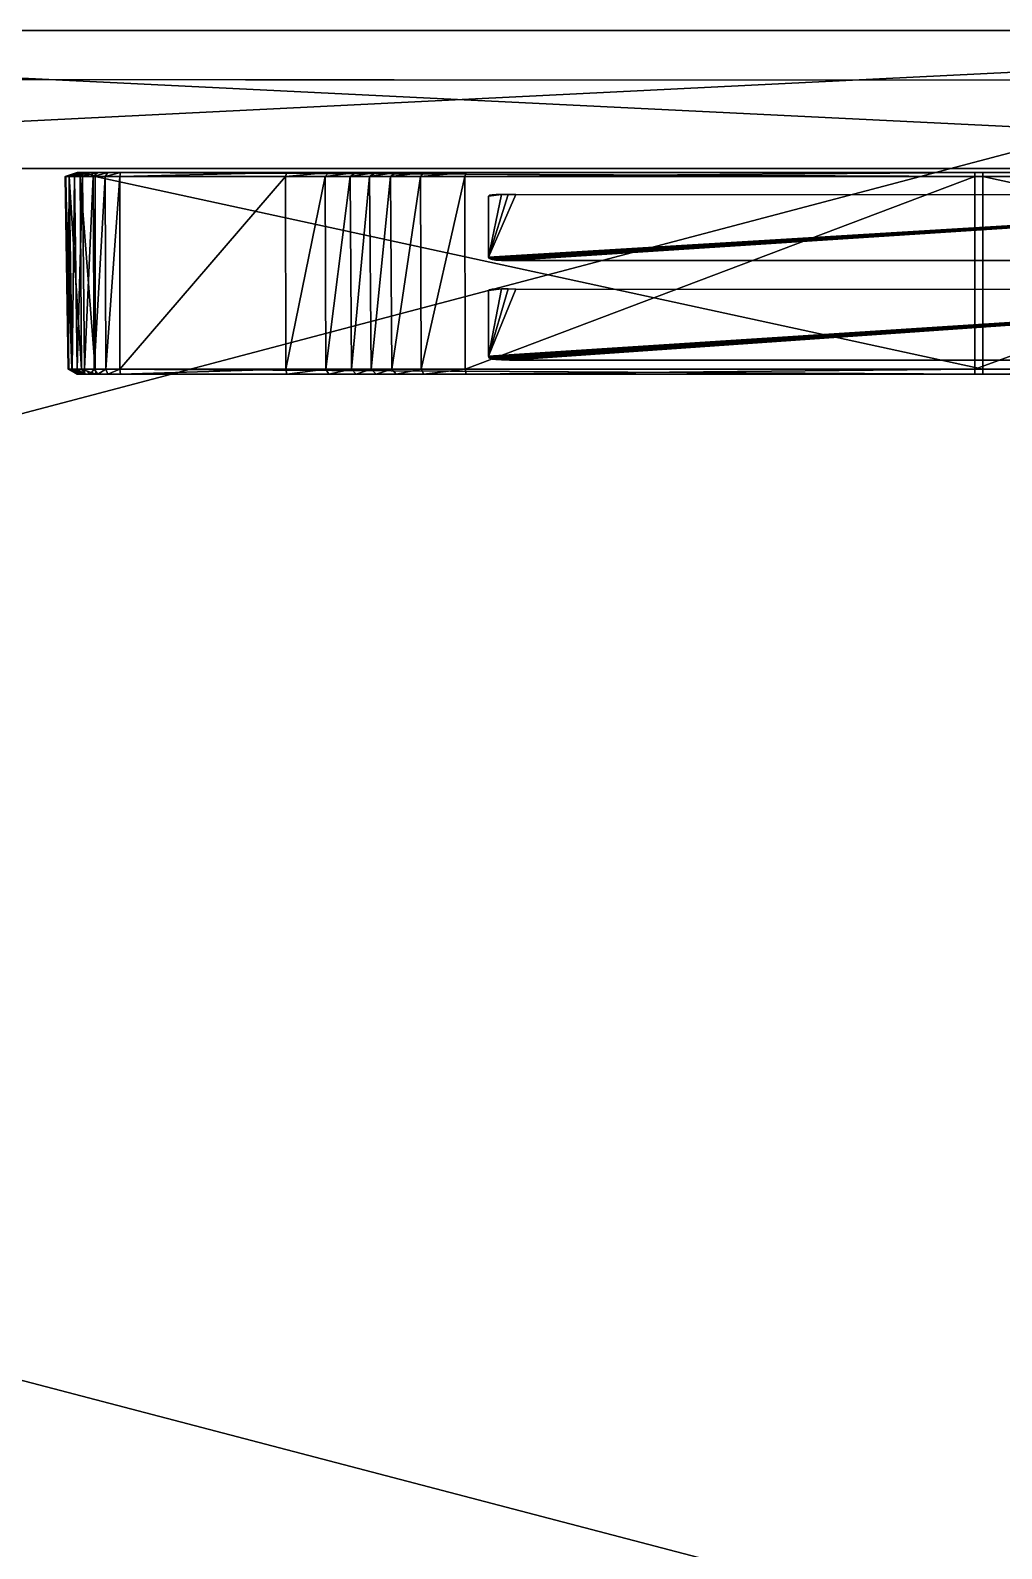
# Model space of a CAD drawing. Extents: x 169 to 1865, y -1518 to 213.
# Drawn here: x 1410.9 to 1646.8, y -156.4 to 212.5 of the extents above; entities that cross this region are included whole.
import ezdxf

# ---------------------------------------------------------------- set-up
doc = ezdxf.new("R2010")
doc.units = 0
doc.layers.get('0').update_dxf_attribs({"linetype": 'CONTINUOUS'})

msp = doc.modelspace()

# ---------------------------------------------------------------- meshes
mesh = msp.add_polyface()
corners = [(1854.293213, 212.506531, 105.004585), (1177.256226, 212.506989, 105.004585), (1172.574585, 212.506989, 104.764977), (1160.870728, 212.506989, 103.820053), (1145.657227, 212.506302, 101.830643), (1130.446167, 212.506302, 98.457596), (1118.75, 212.506302, 93.361755), (1114.081299, 212.506119, 86.203957), (1118.406982, 212.506119, 79.306503), (1129.196777, 212.506119, 74.861511), (1143.217651, 212.506119, 72.334579), (1157.235718, 212.506805, 71.191277), (1168.017822, 212.506805, 70.897202), (1172.330444, 212.506805, 70.917938), (1854.2229, 212.506531, 70.917938), (1857.010986, 178.971207, 107.104027), (1177.166626, 178.9711, 107.104027), (1172.343994, 178.9711, 106.857216), (1160.503418, 178.970856, 105.901237), (1145.05542, 178.970169, 103.881165), (1129.392212, 178.970169, 100.407867), (1116.699463, 178.970169, 94.877739), (1111.053711, 178.97084, 86.22226), (1116.35144, 178.970169, 77.77478), (1128.235107, 178.970169, 72.879181), (1142.765747, 178.970169, 70.260345), (1157.04541, 178.970856, 69.095718), (1167.978394, 178.970856, 68.797531), (1172.338989, 178.970917, 68.818497), (1856.931885, 178.971085, 68.818497), (1856.34082, -1474.477173, 106.586075), (1177.188965, -1474.477173, 106.586075), (1172.401123, -1474.477173, 106.341042), (1160.594116, -1474.477539, 105.387787), (1145.204102, -1474.477539, 103.375282), (1129.652344, -1474.477539, 99.92672), (1117.205444, -1474.477539, 94.503731), (1111.800781, -1474.477539, 86.217743), (1116.858643, -1474.477539, 78.152664), (1128.472534, -1474.477539, 73.36824), (1142.877441, -1474.477539, 70.772079), (1157.092407, -1474.477539, 69.612717), (1167.988525, -1474.477539, 69.315544), (1172.336914, -1474.477539, 69.336449), (1856.263672, -1474.477539, 69.336449), (1854.293457, -1517.734009, 105.004585), (1177.256592, -1517.734009, 105.004585), (1172.574707, -1517.734009, 104.764977), (1160.87085, -1517.734009, 103.820053), (1145.657349, -1517.734009, 101.830643), (1130.446289, -1517.734009, 98.457596), (1118.750488, -1517.734009, 93.361755), (1114.081543, -1517.734375, 86.203957), (1118.407104, -1517.734375, 79.306503), (1129.197021, -1517.734375, 74.861511), (1143.217651, -1517.734375, 72.334579), (1157.23584, -1517.734375, 71.191277), (1168.018188, -1517.734375, 70.897202), (1172.330566, -1517.734009, 70.917938), (1854.2229, -1517.734009, 70.917938)]
mesh.append_faces([[corners[k] for k in face] for face in [(0, 16, 15), (1, 17, 16), (2, 18, 17), (3, 19, 18), (4, 20, 19), (5, 21, 20), (6, 22, 21), (7, 23, 22), (8, 24, 23), (9, 25, 24), (10, 26, 25), (11, 27, 26), (12, 28, 27), (13, 29, 28), (14, 15, 29), (15, 31, 30), (16, 32, 31), (17, 33, 32), (18, 34, 33), (19, 35, 34), (20, 36, 35), (21, 37, 36), (22, 38, 37), (23, 39, 38), (24, 40, 39), (25, 41, 40), (26, 42, 41), (27, 43, 42), (28, 44, 43), (29, 30, 44), (30, 46, 45), (31, 47, 46), (32, 48, 47), (33, 49, 48), (34, 50, 49), (35, 51, 50), (36, 52, 51), (37, 53, 52), (38, 54, 53), (39, 55, 54), (40, 56, 55), (41, 57, 56), (42, 58, 57), (43, 59, 58), (44, 45, 59), (53, 51, 52)]], dxfattribs={"vtx0": -1})
mesh.append_faces([[corners[k] for k in face] for face in [(1, 14, 13), (3, 13, 12), (3, 12, 11), (4, 11, 10), (5, 10, 9), (6, 9, 8), (58, 46, 47), (58, 47, 48), (56, 48, 49), (55, 49, 50), (54, 50, 51)]], dxfattribs={"vtx0": -1, "vtx2": -1})
mesh.append_faces([[corners[k] for k in face] for face in [(7, 6, 8)]], dxfattribs={"vtx1": -1})
mesh.append_faces([[corners[k] for k in face] for face in [(2, 1, 13), (3, 2, 13), (4, 3, 11), (5, 4, 10), (6, 5, 9), (58, 59, 46), (57, 58, 48), (56, 57, 48), (55, 56, 49), (54, 55, 50), (53, 54, 51)]], dxfattribs={"vtx1": -1, "vtx2": -1})
mesh.append_faces([[corners[k] for k in face] for face in [(1, 0, 14), (0, 1, 16), (1, 2, 17), (2, 3, 18), (3, 4, 19), (4, 5, 20), (5, 6, 21), (6, 7, 22), (7, 8, 23), (8, 9, 24), (9, 10, 25), (10, 11, 26), (11, 12, 27), (12, 13, 28), (13, 14, 29), (14, 0, 15), (15, 16, 31), (16, 17, 32), (17, 18, 33), (18, 19, 34), (19, 20, 35), (20, 21, 36), (21, 22, 37), (22, 23, 38), (23, 24, 39), (24, 25, 40), (25, 26, 41), (26, 27, 42), (27, 28, 43), (28, 29, 44), (29, 15, 30), (30, 31, 46), (31, 32, 47), (32, 33, 48), (33, 34, 49), (34, 35, 50), (35, 36, 51), (36, 37, 52), (37, 38, 53), (38, 39, 54), (39, 40, 55), (40, 41, 56), (41, 42, 57), (42, 43, 58), (43, 44, 59), (44, 30, 45), (59, 45, 46)]], dxfattribs={"vtx2": -1})
mesh = msp.add_polyface()
corners = [(169.4655, 198.858444, 79.822166), (169.465652, -195.872742, 79.822166), (169.465652, -199.495026, 79.582558), (169.465652, -208.550201, 78.637634), (169.465652, -220.320847, 76.648224), (169.465652, -232.089493, 73.275177), (169.465652, -241.138641, 68.179337), (169.465775, -244.750885, 61.021538), (169.465775, -241.404221, 54.124084), (169.465775, -233.056122, 49.679092), (169.465775, -222.208328, 47.152161), (169.465775, -211.362549, 46.008858), (169.465775, -203.020477, 45.714783), (169.465775, -199.683853, 45.735519), (169.4655, 198.803879, 45.735519), (200.205734, 200.961227, 81.921608), (200.205887, -195.942093, 81.921608), (200.205887, -199.673325, 81.674797), (200.206009, -208.834366, 80.718819), (200.206009, -220.786453, 78.698746), (200.206009, -232.904877, 75.225449), (200.206009, -242.72522, 69.69532), (200.206009, -247.093292, 61.039841), (200.206009, -242.994537, 52.592361), (200.206009, -233.800171, 47.696762), (200.206009, -222.557861, 45.077927), (200.206009, -211.50975, 43.9133), (200.206009, -203.050949, 43.615112), (200.206009, -199.677322, 43.636078), (200.205917, 200.899948, 43.636078), (1715.814697, 200.44249, 81.403656), (1715.814697, -195.924942, 81.403656), (1715.814697, -199.629288, 81.158623), (1715.814941, -208.764221, 80.205368), (1715.814941, -220.671539, 78.192863), (1715.814941, -232.703659, 74.744301), (1715.814941, -242.333755, 69.321312), (1715.814941, -246.51535, 61.035324), (1715.814941, -242.602142, 52.970245), (1715.814941, -233.616562, 48.185822), (1715.814941, -222.471588, 45.589661), (1715.814941, -211.473389, 44.430298), (1715.814941, -203.043381, 44.133125), (1715.814941, -199.678909, 44.15403), (1715.814941, 200.382858, 44.15403), (1755.465454, 198.858475, 79.822166), (1755.465454, -195.872696, 79.822166), (1755.465454, -199.49498, 79.582558), (1755.465454, -208.550156, 78.637634), (1755.465454, -220.320801, 76.648224), (1755.465454, -232.089447, 73.275177), (1755.465454, -241.138596, 68.179337), (1755.465698, -244.750839, 61.021538), (1755.465698, -241.404175, 54.124084), (1755.465698, -233.056076, 49.679092), (1755.465698, -222.208282, 47.152161), (1755.465698, -211.362503, 46.008858), (1755.465698, -203.020432, 45.714783), (1755.465454, -199.683823, 45.735519), (1755.465454, 198.803909, 45.735519)]
mesh.append_faces([[corners[k] for k in face] for face in [(0, 16, 15), (1, 17, 16), (2, 18, 17), (3, 19, 18), (4, 20, 19), (5, 21, 20), (6, 22, 21), (7, 23, 22), (8, 24, 23), (9, 25, 24), (10, 26, 25), (11, 27, 26), (12, 28, 27), (13, 29, 28), (14, 15, 29), (15, 31, 30), (16, 32, 31), (17, 33, 32), (18, 34, 33), (19, 35, 34), (20, 36, 35), (21, 37, 36), (22, 38, 37), (23, 39, 38), (24, 40, 39), (25, 41, 40), (26, 42, 41), (27, 43, 42), (28, 44, 43), (29, 30, 44), (30, 46, 45), (31, 47, 46), (32, 48, 47), (33, 49, 48), (34, 50, 49), (35, 51, 50), (36, 52, 51), (37, 53, 52), (38, 54, 53), (39, 55, 54), (40, 56, 55), (41, 57, 56), (42, 58, 57), (43, 59, 58), (44, 45, 59), (53, 51, 52)]], dxfattribs={"vtx0": -1})
mesh.append_faces([[corners[k] for k in face] for face in [(1, 14, 13), (3, 13, 12), (3, 12, 11), (4, 11, 10), (5, 10, 9), (6, 9, 8), (58, 46, 47), (58, 47, 48), (56, 48, 49), (55, 49, 50), (54, 50, 51)]], dxfattribs={"vtx0": -1, "vtx2": -1})
mesh.append_faces([[corners[k] for k in face] for face in [(7, 6, 8)]], dxfattribs={"vtx1": -1})
mesh.append_faces([[corners[k] for k in face] for face in [(2, 1, 13), (3, 2, 13), (4, 3, 11), (5, 4, 10), (6, 5, 9), (58, 59, 46), (57, 58, 48), (56, 57, 48), (55, 56, 49), (54, 55, 50), (53, 54, 51)]], dxfattribs={"vtx1": -1, "vtx2": -1})
mesh.append_faces([[corners[k] for k in face] for face in [(1, 0, 14), (0, 1, 16), (1, 2, 17), (2, 3, 18), (3, 4, 19), (4, 5, 20), (5, 6, 21), (6, 7, 22), (7, 8, 23), (8, 9, 24), (9, 10, 25), (10, 11, 26), (11, 12, 27), (12, 13, 28), (13, 14, 29), (14, 0, 15), (15, 16, 31), (16, 17, 32), (17, 18, 33), (18, 19, 34), (19, 20, 35), (20, 21, 36), (21, 22, 37), (22, 23, 38), (23, 24, 39), (24, 25, 40), (25, 26, 41), (26, 27, 42), (27, 28, 43), (28, 29, 44), (29, 15, 30), (30, 31, 46), (31, 32, 47), (32, 33, 48), (33, 34, 49), (34, 35, 50), (35, 36, 51), (36, 37, 52), (37, 38, 53), (38, 39, 54), (39, 40, 55), (40, 41, 56), (41, 42, 57), (42, 43, 58), (43, 44, 59), (44, 30, 45), (59, 45, 46)]], dxfattribs={"vtx2": -1})
mesh = msp.add_polyface()
corners = [(1424.299805, 177.968048, -681.653809), (1422.897583, 177.968048, -680.781616), (1422.356323, 177.968048, -679.45929), (1426.920532, 177.968048, -682.033569), (1422.31897, 177.968048, -677.728455), (1425.483643, 177.968048, -652.134521), (1424.12439, 177.968048, -653.294312), (1421.681763, 177.018234, -652.07373), (1423.630371, 177.018234, -650.410828), (1423.112061, 177.968048, -654.915771), (1420.383545, 177.018234, -654.152222), (1422.324707, 177.968048, -657.093994), (1419.427002, 177.018234, -656.799683), (1422.324707, 177.968048, -673.210083), (1419.427002, 177.018234, -673.2453), (1422.427734, 177.968048, -675.63147), (1419.528076, 177.018234, -675.623657), (1419.420166, 177.018234, -677.70343), (1419.465698, 177.018234, -679.808411), (1420.38623, 177.018234, -682.058289), (1423.029785, 177.018234, -683.702576), (1421.056763, 130.188965, -654.340637), (1420.141724, 130.188965, -656.872314), (1420.141724, 130.188965, -673.236572), (1420.243286, 130.188965, -675.62561), (1420.135498, 130.188965, -677.709595), (1420.178833, 130.188965, -679.72229), (1421.005859, 130.188965, -681.743408), (1423.343018, 130.188965, -683.197021), (1422.356323, 177.968048, 74.359528), (1422.897583, 177.968048, 75.681961), (1424.299805, 177.968048, 76.5541), (1422.31897, 177.968048, 72.628769), (1426.920532, 177.968048, 76.933937), (1421.681763, 177.018234, 46.974075), (1424.12439, 177.968048, 48.194565), (1425.483643, 177.968048, 47.034836), (1423.630371, 177.018234, 45.31115), (1420.383545, 177.018234, 49.052551), (1423.112061, 177.968048, 49.816063), (1419.427002, 177.018234, 51.699959), (1422.324707, 177.968048, 51.99437), (1419.427002, 177.018234, 68.145599), (1422.324707, 177.968048, 68.110344), (1419.528076, 177.018234, 70.523964), (1422.427734, 177.968048, 70.531746), (1419.420166, 177.018234, 72.603714), (1419.465698, 177.018234, 74.708702), (1420.38623, 177.018234, 76.958611), (1423.029785, 177.018234, 78.602859), (1422.28418, 130.188965, 47.275185), (1421.056763, 130.188965, 49.240952), (1420.141724, 130.188965, 51.772568), (1420.141724, 130.188965, 68.136864), (1420.243286, 130.188965, 70.525879), (1420.135498, 130.188965, 72.609894), (1420.178833, 130.188965, 74.622574), (1421.005859, 130.188965, 76.643677), (1423.343018, 130.188965, 78.097366)]
mesh.append_faces([[corners[k] for k in face] for face in [(5, 7, 8), (6, 10, 7), (9, 12, 10), (11, 14, 12), (13, 16, 14), (15, 17, 16), (4, 18, 17), (2, 19, 18), (1, 20, 19)]], dxfattribs={"vtx0": -1})
mesh.append_faces([[corners[k] for k in face] for face in [(3, 2, 4)]], dxfattribs={"vtx0": -1, "vtx2": -1})
mesh.append_faces([[corners[k] for k in face] for face in [(37, 34, 36), (34, 38, 35), (38, 40, 39), (40, 42, 41), (42, 44, 43), (44, 46, 45), (46, 47, 32), (47, 48, 29), (48, 49, 30)]], dxfattribs={"vtx1": -1})
mesh.append_faces([[corners[k] for k in face] for face in [(32, 29, 33)]], dxfattribs={"vtx1": -1, "vtx2": -1})
mesh.append_faces([[corners[k] for k in face] for face in [(0, 1, 2), (5, 6, 7), (6, 9, 10), (9, 11, 12), (11, 13, 14), (13, 15, 16), (15, 4, 17), (4, 2, 18), (2, 1, 19), (1, 0, 20), (7, 10, 21), (10, 12, 22), (12, 14, 23), (14, 16, 24), (16, 17, 25), (17, 18, 26), (18, 19, 27), (19, 20, 28), (29, 30, 31), (34, 35, 36), (38, 39, 35), (40, 41, 39), (42, 43, 41), (44, 45, 43), (46, 32, 45), (47, 29, 32), (48, 30, 29), (49, 31, 30), (50, 34, 37), (51, 38, 34), (52, 40, 38), (53, 42, 40), (54, 44, 42), (55, 46, 44), (56, 47, 46), (57, 48, 47), (58, 49, 48)]], dxfattribs={"vtx2": -1})
mesh = msp.add_polyface()
corners = [(1642.289063, 177.968079, -681.995178), (1422.31897, 177.968048, -677.728455), (1422.427734, 177.968048, -675.63147), (1422.324707, 177.968048, -673.210083), (1422.324707, 177.968048, -657.093994), (1494.92749, 177.968063, -643.904846), (1490.061157, 177.968063, -646.483765), (1488.61438, 177.01825, -644.573242), (1493.279419, 177.01825, -642.100891), (1483.423706, 177.968048, -648.786011), (1482.499512, 177.018234, -646.694336), (1473.230591, 177.968048, -650.476379), (1472.916992, 177.018234, -648.283447), (1432.852417, 177.968048, -650.476379), (1432.6427, 177.018234, -648.283447), (1498.415527, 177.01825, -639.448242), (1493.686279, 130.188995, -642.546021), (1488.971191, 130.18898, -645.044617), (1482.727539, 130.188965, -647.210327), (1472.994263, 130.188965, -648.824463), (1432.694458, 130.188965, -648.824463), (1490.061157, 128.963898, -646.483765), (1494.92749, 128.963913, -643.904846), (1483.423706, 128.963882, -648.786011), (1473.230591, 128.963882, -650.476379), (1432.852417, 128.963882, -650.476379), (1422.427734, 128.963882, -675.63147), (1422.31897, 128.963882, -677.728455), (1642.289063, 128.963913, -681.995178), (1422.324707, 128.963882, -673.210083), (1422.324707, 128.963882, -657.093994), (1422.427734, 177.968048, 70.531746), (1422.31897, 177.968048, 72.628769), (1642.289063, 177.968079, 76.8955), (1422.324707, 177.968048, 51.99437), (1422.324707, 177.968048, 68.110344), (1488.61438, 177.01825, 39.47361), (1490.061157, 177.968063, 41.384094), (1494.92749, 177.968063, 38.805099), (1493.279419, 177.01825, 37.001274), (1482.499512, 177.018234, 41.594612), (1483.423706, 177.968048, 43.686279), (1472.916992, 177.018234, 43.183777), (1473.230591, 177.968048, 45.376686), (1432.6427, 177.018234, 43.183777), (1432.852417, 177.968048, 45.376686), (1493.686279, 130.188995, 37.446266), (1498.415527, 177.01825, 34.348579), (1488.971191, 130.18898, 39.944939), (1482.727539, 130.188965, 42.110626), (1472.994263, 130.188965, 43.724785), (1432.694458, 130.188965, 43.724785), (1490.061157, 128.963898, 41.384094), (1494.92749, 128.963913, 38.805099), (1483.423706, 128.963882, 43.686279), (1473.230591, 128.963882, 45.376686), (1432.852417, 128.963882, 45.376686), (1642.289063, 128.963913, 76.8955), (1422.31897, 128.963882, 72.628769), (1422.427734, 128.963882, 70.531746), (1422.324707, 128.963882, 68.110344), (1422.324707, 128.963882, 51.99437)]
mesh.append_faces([[corners[k] for k in face] for face in [(5, 7, 8), (6, 10, 7), (9, 12, 10), (11, 14, 12), (8, 17, 16), (7, 18, 17), (10, 19, 18), (12, 20, 19), (16, 21, 22), (17, 23, 21), (18, 24, 23), (19, 25, 24)]], dxfattribs={"vtx0": -1})
mesh.append_faces([[corners[k] for k in face] for face in [(0, 1, 2), (0, 2, 3), (0, 3, 4), (57, 58, 59), (57, 60, 61)]], dxfattribs={"vtx0": -1, "vtx2": -1})
mesh.append_faces([[corners[k] for k in face] for face in [(39, 36, 38), (36, 40, 37), (40, 42, 41), (42, 44, 43), (46, 48, 39), (48, 49, 36), (49, 50, 40), (50, 51, 42), (53, 52, 46), (52, 54, 48), (54, 55, 49), (55, 56, 50)]], dxfattribs={"vtx1": -1})
mesh.append_faces([[corners[k] for k in face] for face in [(26, 27, 28), (29, 26, 28), (30, 29, 28), (31, 32, 33), (34, 35, 33)]], dxfattribs={"vtx1": -1, "vtx2": -1})
mesh.append_faces([[corners[k] for k in face] for face in [(5, 6, 7), (6, 9, 10), (9, 11, 12), (11, 13, 14), (15, 8, 16), (8, 7, 17), (7, 10, 18), (10, 12, 19), (16, 17, 21), (17, 18, 23), (18, 19, 24), (36, 37, 38), (40, 41, 37), (42, 43, 41), (44, 45, 43), (46, 39, 47), (48, 36, 39), (49, 40, 36), (50, 42, 40), (52, 48, 46), (54, 49, 48), (55, 50, 49), (56, 51, 50)]], dxfattribs={"vtx2": -1})
mesh = msp.add_polyface()
corners = [(1524.087402, 172.617691, 31.106318), (1523.11853, 172.562927, 31.106318), (1522.481934, 172.4478, 31.106318), (1522.195068, 172.251938, 31.106318), (1525.370117, 172.632263, 31.106318), (1522.195068, 157.435379, 31.106348), (1524.018921, 156.697067, 31.106348), (1523.126465, 156.808868, 31.106348), (1523.126465, 156.808868, -634.716309), (1522.598511, 156.967331, 31.106348), (1522.598511, 156.967331, -634.716309), (1522.324951, 157.175186, 31.106348), (1522.324951, 157.175186, -634.716309), (1522.195068, 157.435379, -634.716309), (1522.195068, 172.251938, -634.716309), (1522.481934, 172.4478, -634.716309), (1523.118652, 172.562927, -634.716309), (1524.087402, 172.617691, -634.716309), (1525.370239, 172.632263, -634.716309), (1523.11853, 149.597549, 31.106318), (1524.087402, 149.656479, -634.716309), (1523.118652, 149.597549, -634.716309), (1522.481934, 149.473572, -634.716309), (1642.289063, 177.968079, -681.995178), (1426.920532, 177.968048, -682.033569), (1422.31897, 177.968048, -677.728455), (1422.324707, 177.968048, -657.093994), (1423.112061, 177.968048, -654.915771), (1424.12439, 177.968048, -653.294312), (1425.483643, 177.968048, -652.134521), (1427.310669, 177.968048, -651.341675), (1429.72644, 177.968048, -650.820618), (1432.852417, 177.968048, -650.476379), (1473.230591, 177.968048, -650.476379), (1642.289063, 177.018265, -684.188049), (1426.645874, 177.018234, -684.226624), (1516.753174, 177.968079, -637.85553), (1506.488525, 177.968063, -639.255798), (1505.659424, 177.01825, -637.140686), (1516.496094, 177.018265, -635.662415), (1499.80835, 177.968063, -641.38385), (1498.415527, 177.01825, -639.448242), (1494.92749, 177.968063, -643.904846), (1493.279419, 177.01825, -642.100891), (1505.864014, 130.18898, -637.662415), (1498.759033, 130.188995, -639.925781), (1422.31897, 177.968048, 72.628769), (1426.920532, 177.968048, 76.933937), (1642.289063, 177.968079, 76.8955), (1422.324707, 177.968048, 68.110344), (1422.427734, 177.968048, 70.531746), (1423.112061, 177.968048, 49.816063), (1422.324707, 177.968048, 51.99437), (1424.12439, 177.968048, 48.194565), (1425.483643, 177.968048, 47.034836), (1427.310669, 177.968048, 46.241943), (1429.72644, 177.968048, 45.720886), (1432.852417, 177.968048, 45.376686), (1473.230591, 177.968048, 45.376686), (1426.645874, 177.018234, 79.126915), (1642.289063, 177.018265, 79.088409), (1505.659424, 177.01825, 32.040977), (1506.488525, 177.968063, 34.156105), (1516.753174, 177.968079, 32.755898), (1516.496094, 177.018265, 30.562735), (1498.415527, 177.01825, 34.348579), (1499.80835, 177.968063, 36.284119), (1493.279419, 177.01825, 37.001274), (1494.92749, 177.968063, 38.805099), (1505.864014, 130.18898, 32.56279), (1498.759033, 130.188995, 34.826088)]
mesh.append_faces([[corners[k] for k in face] for face in [(7, 10, 8), (9, 12, 10), (11, 13, 12), (5, 14, 13), (3, 15, 14), (2, 16, 15), (1, 17, 16), (19, 20, 21), (24, 34, 35), (36, 38, 39), (37, 41, 38), (40, 43, 41)]], dxfattribs={"vtx0": -1})
mesh.append_faces([[corners[k] for k in face] for face in [(0, 2, 3), (4, 3, 5), (23, 26, 27), (23, 27, 28), (23, 28, 29), (23, 29, 30), (23, 30, 31), (23, 31, 32), (23, 32, 33), (46, 47, 48)]], dxfattribs={"vtx0": -1, "vtx2": -1})
mesh.append_faces([[corners[k] for k in face] for face in [(59, 60, 47), (64, 61, 63), (61, 65, 62), (65, 67, 66)]], dxfattribs={"vtx1": -1})
mesh.append_faces([[corners[k] for k in face] for face in [(14, 15, 17), (13, 14, 18), (23, 24, 25), (49, 50, 48), (51, 52, 48), (53, 51, 48), (54, 53, 48), (55, 54, 48), (56, 55, 48), (57, 56, 48), (58, 57, 48)]], dxfattribs={"vtx1": -1, "vtx2": -1})
mesh.append_faces([[corners[k] for k in face] for face in [(0, 1, 2), (6, 7, 8), (7, 9, 10), (9, 11, 12), (11, 5, 13), (5, 3, 14), (3, 2, 15), (2, 1, 16), (15, 16, 17), (22, 21, 20), (36, 37, 38), (37, 40, 41), (40, 42, 43), (39, 38, 44), (38, 41, 45), (61, 62, 63), (65, 66, 62), (67, 68, 66), (69, 61, 64), (70, 65, 61)]], dxfattribs={"vtx2": -1})
mesh = msp.add_polyface()
corners = [(1426.920532, 177.968048, -682.033569), (1424.299805, 177.968048, -681.653809), (1422.356323, 177.968048, -679.45929), (1432.852417, 177.968048, -650.476379), (1429.72644, 177.968048, -650.820618), (1429.118042, 177.018234, -648.671631), (1432.6427, 177.018234, -648.283447), (1427.310669, 177.968048, -651.341675), (1426.176025, 177.018234, -649.306152), (1425.483643, 177.968048, -652.134521), (1423.630371, 177.018234, -650.410828), (1426.645874, 177.018234, -684.226624), (1423.029785, 177.018234, -683.702576), (1472.916992, 177.018234, -648.283447), (1432.694458, 130.188965, -648.824463), (1429.268066, 130.188965, -649.201782), (1426.456055, 130.188965, -649.808289), (1424.087891, 130.188965, -650.83606), (1426.713745, 130.188965, -683.685608), (1423.343018, 130.188965, -683.197021), (1472.994263, 130.188965, -648.824463), (1432.852417, 128.963882, -650.476379), (1429.72644, 128.963882, -650.820618), (1427.310669, 128.963882, -651.341675), (1425.483643, 128.963882, -652.134521), (1424.12439, 128.963882, -653.294312), (1426.920532, 128.963882, -682.033569), (1424.299805, 128.963882, -681.653809), (1422.356323, 128.963882, -679.45929), (1422.356323, 177.968048, 74.359528), (1424.299805, 177.968048, 76.5541), (1426.920532, 177.968048, 76.933937), (1429.118042, 177.018234, 43.571907), (1429.72644, 177.968048, 45.720886), (1432.852417, 177.968048, 45.376686), (1432.6427, 177.018234, 43.183777), (1426.176025, 177.018234, 44.206436), (1427.310669, 177.968048, 46.241943), (1423.630371, 177.018234, 45.31115), (1425.483643, 177.968048, 47.034836), (1426.645874, 177.018234, 79.126915), (1423.029785, 177.018234, 78.602859), (1432.694458, 130.188965, 43.724785), (1472.916992, 177.018234, 43.183777), (1429.268066, 130.188965, 44.102074), (1426.456055, 130.188965, 44.708618), (1424.087891, 130.188965, 45.736443), (1426.713745, 130.188965, 78.585907), (1423.343018, 130.188965, 78.097366), (1429.72644, 128.963882, 45.720886), (1432.852417, 128.963882, 45.376686), (1427.310669, 128.963882, 46.241943), (1425.483643, 128.963882, 47.034836), (1424.12439, 128.963882, 48.194565), (1426.920532, 128.963882, 76.933937), (1424.299805, 128.963882, 76.5541), (1422.356323, 128.963882, 74.359528)]
mesh.append_faces([[corners[k] for k in face] for face in [(3, 5, 6), (4, 8, 5), (7, 10, 8), (1, 11, 12), (6, 15, 14), (5, 16, 15), (8, 17, 16), (12, 18, 19), (14, 22, 21), (15, 23, 22), (16, 24, 23), (17, 25, 24), (19, 26, 27)]], dxfattribs={"vtx0": -1})
mesh.append_faces([[corners[k] for k in face] for face in [(28, 27, 26), (29, 30, 31)]], dxfattribs={"vtx0": -1, "vtx2": -1})
mesh.append_faces([[corners[k] for k in face] for face in [(35, 32, 34), (32, 36, 33), (36, 38, 37), (41, 40, 30), (42, 44, 35), (44, 45, 32), (45, 46, 36), (48, 47, 41), (50, 49, 42), (49, 51, 44), (51, 52, 45), (52, 53, 46), (55, 54, 48)]], dxfattribs={"vtx1": -1})
mesh.append_faces([[corners[k] for k in face] for face in [(0, 1, 2), (54, 55, 56)]], dxfattribs={"vtx1": -1, "vtx2": -1})
mesh.append_faces([[corners[k] for k in face] for face in [(3, 4, 5), (4, 7, 8), (7, 9, 10), (1, 0, 11), (13, 6, 14), (6, 5, 15), (5, 8, 16), (8, 10, 17), (12, 11, 18), (20, 14, 21), (14, 15, 22), (15, 16, 23), (16, 17, 24), (19, 18, 26), (32, 33, 34), (36, 37, 33), (38, 39, 37), (40, 31, 30), (42, 35, 43), (44, 32, 35), (45, 36, 32), (46, 38, 36), (47, 40, 41), (49, 44, 42), (51, 45, 44), (52, 46, 45), (54, 47, 48)]], dxfattribs={"vtx2": -1})
mesh = msp.add_polyface()
corners = [(1772.735596, 172.529648, 31.106749), (1528.807739, 172.622391, 31.106318), (1522.195068, 157.435379, 31.106348), (1522.324951, 157.175186, 31.106348), (1522.598511, 156.967331, 31.106348), (1523.126465, 156.808868, 31.106348), (1524.018921, 156.697067, 31.106348), (1525.38623, 156.628937, 31.106348), (1527.338257, 156.601898, 31.106348), (1772.001099, 156.601898, 31.106779), (1527.338257, 156.601898, -634.716309), (1772.735596, 172.529648, -634.715881), (1528.807739, 172.622391, -634.716309), (1522.195068, 157.435379, -634.716309), (1522.324951, 157.175186, -634.716309), (1522.598511, 156.967331, -634.716309), (1523.126465, 156.808868, -634.716309), (1524.018921, 156.697067, -634.716309), (1525.38623, 156.628937, -634.716309), (1772.735596, 149.561813, 31.106749), (1528.807739, 149.661514, 31.106318), (1522.195068, 133.307816, 31.106348), (1522.324951, 133.027695, 31.106348), (1522.598511, 132.803879, 31.106348), (1523.126465, 132.633301, 31.106348), (1524.018921, 132.512817, 31.106348), (1525.38623, 132.439667, 31.106348), (1527.338257, 132.41037, 31.106348), (1772.001099, 132.41037, 31.106779), (1527.338257, 132.41037, -634.716309), (1772.735596, 149.561813, -634.715881), (1528.807739, 149.661514, -634.716309), (1522.195068, 133.307816, -634.716309), (1522.324951, 133.027695, -634.716309), (1522.598511, 132.803879, -634.716309), (1523.126465, 132.633301, -634.716309), (1524.018921, 132.512817, -634.716309), (1525.38623, 132.439667, -634.716309), (1642.289063, 177.968079, -681.995178), (1516.753174, 177.968079, -637.85553), (1640.311646, 177.968079, -637.976379), (1426.920532, 177.968048, -682.033569), (1642.289063, 177.018265, -684.188049), (1516.496094, 177.018265, -635.662415), (1640.31189, 177.018265, -635.783447), (1426.645874, 177.018234, -684.226624), (1642.289063, 130.188995, -683.647034), (1516.559448, 130.188995, -636.203552), (1640.31189, 130.188995, -636.324463), (1426.713745, 130.188965, -683.685608), (1642.289063, 128.963913, -681.995178), (1516.753296, 128.963913, -637.85553), (1640.311646, 128.963913, -637.976379), (1506.488525, 128.963898, -639.255798), (1516.753174, 177.968079, 32.755898), (1506.488525, 177.968063, 34.156105), (1642.289063, 177.968079, 76.8955), (1640.311646, 177.968079, 32.876648), (1642.289063, 177.018265, 79.088409), (1426.920532, 177.968048, 76.933937), (1516.496094, 177.018265, 30.562735), (1640.31189, 177.018265, 30.683737), (1642.289063, 130.188995, 78.547401), (1426.645874, 177.018234, 79.126915), (1516.559448, 130.188995, 31.103811), (1640.31189, 130.188995, 31.224745), (1642.289063, 128.963913, 76.8955), (1426.713745, 130.188965, 78.585907), (1516.753296, 128.963913, 32.755898), (1640.311646, 128.963913, 32.876648), (1506.488525, 128.963898, 34.156105)]
mesh.append_faces([[corners[k] for k in face] for face in [(1, 11, 12), (20, 30, 31), (40, 43, 44), (44, 47, 48), (48, 51, 52)]], dxfattribs={"vtx0": -1})
mesh.append_faces([[corners[k] for k in face] for face in [(0, 2, 3), (0, 3, 4), (0, 4, 5), (0, 5, 6), (0, 6, 7), (0, 7, 8), (13, 12, 11), (19, 21, 22), (19, 22, 23), (19, 23, 24), (19, 24, 25), (19, 25, 26), (19, 26, 27), (32, 31, 30), (38, 39, 40), (66, 70, 68), (66, 68, 69)]], dxfattribs={"vtx0": -1, "vtx2": -1})
mesh.append_faces([[corners[k] for k in face] for face in [(61, 60, 57), (65, 64, 61), (69, 68, 65)]], dxfattribs={"vtx1": -1})
mesh.append_faces([[corners[k] for k in face] for face in [(0, 1, 2), (14, 13, 11), (15, 14, 11), (16, 15, 11), (17, 16, 11), (18, 17, 11), (10, 18, 11), (19, 20, 21), (33, 32, 30), (34, 33, 30), (35, 34, 30), (36, 35, 30), (37, 36, 30), (29, 37, 30), (51, 53, 50), (52, 51, 50), (54, 55, 56), (57, 54, 56)]], dxfattribs={"vtx1": -1, "vtx2": -1})
mesh.append_faces([[corners[k] for k in face] for face in [(9, 8, 10), (28, 27, 29), (41, 38, 42), (40, 39, 43), (45, 42, 46), (44, 43, 47), (49, 46, 50), (48, 47, 51), (58, 56, 59), (60, 54, 57), (62, 58, 63), (64, 60, 61), (66, 62, 67), (68, 64, 65)]], dxfattribs={"vtx2": -1})
mesh = msp.add_polyface()
corners = [(1525.370117, 172.632263, 31.106318), (1524.087402, 172.617691, 31.106318), (1522.195068, 172.251938, 31.106318), (1526.949829, 172.62706, 31.106318), (1522.195068, 157.435379, 31.106348), (1528.807739, 172.622391, 31.106318), (1527.338257, 156.601898, 31.106348), (1525.38623, 156.628937, 31.106348), (1525.38623, 156.628937, -634.716309), (1527.338257, 156.601898, -634.716309), (1524.018921, 156.697067, 31.106348), (1524.018921, 156.697067, -634.716309), (1523.126465, 156.808868, -634.716309), (1523.11853, 172.562927, 31.106318), (1524.087402, 172.617691, -634.716309), (1525.370239, 172.632263, -634.716309), (1526.949829, 172.62706, -634.716309), (1528.807739, 172.622391, -634.716309), (1522.195068, 172.251938, -634.716309), (1522.195068, 157.435379, -634.716309), (1525.370117, 149.672241, 31.106318), (1524.087402, 149.656479, 31.106318), (1522.195068, 149.262589, 31.106318), (1526.949829, 149.666519, 31.106318), (1522.195068, 133.307816, 31.106348), (1528.807739, 149.661514, 31.106318), (1527.338257, 132.41037, 31.106348), (1525.38623, 132.439667, 31.106348), (1525.38623, 132.439667, -634.716309), (1527.338257, 132.41037, -634.716309), (1524.018921, 132.512817, 31.106348), (1524.018921, 132.512817, -634.716309), (1523.126465, 132.633301, -634.716309), (1523.11853, 149.597549, 31.106318), (1524.087402, 149.656479, -634.716309), (1525.370239, 149.672241, -634.716309), (1526.949829, 149.666519, -634.716309), (1528.807739, 149.661514, -634.716309), (1522.195068, 149.262589, -634.716309), (1522.195068, 133.307816, -634.716309), (1642.289063, 177.968079, -681.995178), (1473.230591, 177.968048, -650.476379), (1483.423706, 177.968048, -648.786011), (1490.061157, 177.968063, -646.483765), (1494.92749, 177.968063, -643.904846), (1499.80835, 177.968063, -641.38385), (1506.488525, 177.968063, -639.255798), (1516.753174, 177.968079, -637.85553), (1483.423706, 128.963882, -648.786011), (1473.230591, 128.963882, -650.476379), (1642.289063, 128.963913, -681.995178), (1490.061157, 128.963898, -646.483765), (1494.92749, 128.963913, -643.904846), (1499.80835, 128.963913, -641.38385), (1506.488525, 128.963898, -639.255798), (1483.423706, 177.968048, 43.686279), (1473.230591, 177.968048, 45.376686), (1642.289063, 177.968079, 76.8955), (1490.061157, 177.968063, 41.384094), (1494.92749, 177.968063, 38.805099), (1499.80835, 177.968063, 36.284119), (1506.488525, 177.968063, 34.156105), (1642.289063, 128.963913, 76.8955), (1473.230591, 128.963882, 45.376686), (1483.423706, 128.963882, 43.686279), (1490.061157, 128.963898, 41.384094), (1494.92749, 128.963913, 38.805099), (1499.80835, 128.963913, 36.284119), (1506.488525, 128.963898, 34.156105)]
mesh.append_faces([[corners[k] for k in face] for face in [(6, 8, 9), (7, 11, 8), (10, 12, 11), (1, 15, 14), (0, 16, 15), (3, 17, 16), (26, 28, 29), (27, 31, 28), (30, 32, 31), (21, 35, 34), (20, 36, 35), (23, 37, 36)]], dxfattribs={"vtx0": -1})
mesh.append_faces([[corners[k] for k in face] for face in [(18, 14, 15), (19, 15, 16), (19, 16, 17), (38, 34, 35), (39, 35, 36), (39, 36, 37), (40, 41, 42), (40, 42, 43), (40, 43, 44), (40, 44, 45), (40, 45, 46), (40, 46, 47), (62, 63, 64), (62, 64, 65), (62, 65, 66), (62, 66, 67), (62, 67, 68)]], dxfattribs={"vtx0": -1, "vtx2": -1})
mesh.append_faces([[corners[k] for k in face] for face in [(0, 1, 2), (3, 0, 4), (5, 3, 4), (20, 21, 22), (23, 20, 24), (25, 23, 24), (48, 49, 50), (51, 48, 50), (52, 51, 50), (53, 52, 50), (54, 53, 50), (55, 56, 57), (58, 55, 57), (59, 58, 57), (60, 59, 57), (61, 60, 57)]], dxfattribs={"vtx1": -1, "vtx2": -1})
mesh.append_faces([[corners[k] for k in face] for face in [(6, 7, 8), (7, 10, 11), (13, 1, 14), (1, 0, 15), (0, 3, 16), (3, 5, 17), (26, 27, 28), (27, 30, 31), (33, 21, 34), (21, 20, 35), (20, 23, 36), (23, 25, 37)]], dxfattribs={"vtx2": -1})
mesh = msp.add_polyface()
corners = [(1772.735596, 172.529648, 31.106749), (1527.338257, 156.601898, 31.106348), (1772.001099, 156.601898, 31.106779), (1773.752319, 156.618851, 31.106779), (1775.066284, 156.66394, 31.106779), (1773.752319, 156.618851, -634.715881), (1772.001099, 156.601898, -634.715881), (1527.338257, 156.601898, -634.716309), (1528.807739, 172.622391, 31.106318), (1772.735596, 172.529648, -634.715881), (1774.066406, 172.525452, 31.106749), (1774.066406, 172.525452, -634.715881), (1775.066284, 156.66394, -634.715881), (1772.735596, 149.561813, 31.106749), (1527.338257, 132.41037, 31.106348), (1772.001099, 132.41037, 31.106779), (1773.752319, 132.428726, 31.106779), (1775.066284, 132.47728, 31.106779), (1772.001099, 132.41037, -634.715881), (1773.752319, 132.428726, -634.715881), (1527.338257, 132.41037, -634.716309), (1528.807739, 149.661514, 31.106318), (1772.735596, 149.561813, -634.715881), (1774.066406, 149.557129, 31.106749), (1774.066406, 149.557129, -634.715881), (1775.066284, 132.47728, -634.715881), (1642.289063, 177.968079, -681.995178), (1640.311646, 177.968079, -637.976379), (1767.825073, 177.968079, -637.85553), (1857.657349, 177.968109, -682.033569), (1857.932129, 177.018295, -684.226624), (1642.289063, 177.018265, -684.188049), (1778.089233, 177.968079, -639.255798), (1768.082275, 177.018265, -635.662415), (1640.31189, 177.018265, -635.783447), (1857.86438, 130.189026, -683.685608), (1642.289063, 130.188995, -683.647034), (1778.918579, 177.018265, -637.140686), (1768.018799, 130.188995, -636.203552), (1640.31189, 130.188995, -636.324463), (1857.657349, 128.963943, -682.033569), (1642.289063, 128.963913, -681.995178), (1778.714233, 130.188995, -637.662415), (1767.825073, 128.963913, -637.85553), (1640.311646, 128.963913, -637.976379), (1767.825073, 177.968079, 32.755898), (1640.311646, 177.968079, 32.876648), (1642.289063, 177.968079, 76.8955), (1857.657349, 177.968109, 76.933937), (1642.289063, 177.018265, 79.088409), (1857.932129, 177.018295, 79.126915), (1768.082275, 177.018265, 30.562735), (1778.089233, 177.968079, 34.156105), (1640.31189, 177.018265, 30.683737), (1642.289063, 130.188995, 78.547401), (1857.86438, 130.189026, 78.585907), (1768.018799, 130.188995, 31.103811), (1778.918579, 177.018265, 32.040977), (1640.31189, 130.188995, 31.224745), (1642.289063, 128.963913, 76.8955), (1857.657349, 128.963943, 76.933937), (1767.825073, 128.963913, 32.755898), (1778.714233, 130.188995, 32.56279), (1640.311646, 128.963913, 32.876648)]
mesh.append_faces([[corners[k] for k in face] for face in [(3, 6, 5), (2, 7, 6), (0, 11, 9), (16, 18, 19), (15, 20, 18), (13, 24, 22), (26, 30, 31), (28, 34, 33), (31, 35, 36), (33, 39, 38), (36, 40, 41), (38, 44, 43)]], dxfattribs={"vtx0": -1})
mesh.append_faces([[corners[k] for k in face] for face in [(0, 1, 2), (0, 2, 3), (0, 3, 4), (13, 14, 15), (13, 15, 16), (13, 16, 17), (26, 27, 28), (43, 41, 40), (45, 47, 48), (59, 63, 61)]], dxfattribs={"vtx0": -1, "vtx2": -1})
mesh.append_faces([[corners[k] for k in face] for face in [(49, 50, 47), (51, 53, 45), (54, 55, 49), (56, 58, 51), (59, 60, 54), (61, 63, 56)]], dxfattribs={"vtx1": -1})
mesh.append_faces([[corners[k] for k in face] for face in [(6, 7, 9), (5, 6, 9), (12, 5, 9), (18, 20, 22), (19, 18, 22), (25, 19, 22), (29, 26, 28), (43, 44, 41), (45, 46, 47), (60, 59, 61)]], dxfattribs={"vtx1": -1, "vtx2": -1})
mesh.append_faces([[corners[k] for k in face] for face in [(4, 3, 5), (3, 2, 6), (8, 0, 9), (0, 10, 11), (16, 15, 18), (21, 13, 22), (13, 23, 24), (32, 28, 33), (28, 27, 34), (37, 33, 38), (33, 34, 39), (42, 38, 43), (38, 39, 44), (51, 45, 52), (53, 46, 45), (56, 51, 57), (58, 53, 51), (61, 56, 62), (63, 58, 56)]], dxfattribs={"vtx2": -1})
mesh = msp.add_polyface()
corners = [(1775.150024, 172.511612, 31.106749), (1777.144043, 172.159332, 31.106749), (1776.983643, 172.31189, 31.106749), (1775.993042, 172.477966, 31.106749), (1776.602173, 172.414703, 31.106749), (1777.144043, 157.250061, 31.106779), (1777.144043, 157.250061, -634.715759), (1777.144043, 172.159332, -634.715881), (1776.982056, 157.03006, 31.106779), (1776.982056, 157.03006, -634.715759), (1776.621826, 156.863312, 31.106779), (1776.621826, 156.863312, -634.715759), (1776.602173, 172.414703, -634.715881), (1776.983643, 172.31189, -634.715881), (1775.150024, 172.511612, -634.715881), (1775.993042, 172.477966, -634.715881), (1857.657349, 177.968109, -682.033569), (1767.825073, 177.968079, -637.85553), (1778.089233, 177.968079, -639.255798), (1784.769775, 177.968079, -641.38385), (1789.650513, 177.968079, -643.904846), (1794.51709, 177.968079, -646.483765), (1642.289063, 177.968079, -681.995178), (1857.932129, 177.018295, -684.226624), (1811.347412, 177.968109, -650.476379), (1801.154175, 177.968109, -648.786011), (1802.078735, 177.018295, -646.694336), (1811.661255, 177.018295, -648.283447), (1795.963501, 177.018265, -644.573242), (1791.29834, 177.018265, -642.100891), (1786.162598, 177.018265, -639.448242), (1778.918579, 177.018265, -637.140686), (1642.289063, 177.018265, -684.188049), (1857.86438, 130.189026, -683.685608), (1801.85083, 130.188995, -647.210327), (1795.606934, 130.188995, -645.044617), (1790.891968, 130.188995, -642.546021), (1785.819092, 130.188995, -639.925781), (1778.714233, 130.188995, -637.662415), (1778.089233, 177.968079, 34.156105), (1767.825073, 177.968079, 32.755898), (1857.657349, 177.968109, 76.933937), (1784.769775, 177.968079, 36.284119), (1789.650513, 177.968079, 38.805099), (1794.51709, 177.968079, 41.384094), (1857.932129, 177.018295, 79.126915), (1642.289063, 177.968079, 76.8955), (1802.078735, 177.018295, 41.594612), (1801.154175, 177.968109, 43.686279), (1811.347412, 177.968109, 45.376686), (1811.661255, 177.018295, 43.183777), (1795.963501, 177.018265, 39.47361), (1791.29834, 177.018265, 37.001274), (1786.162598, 177.018265, 34.348579), (1778.918579, 177.018265, 32.040977), (1857.86438, 130.189026, 78.585907), (1642.289063, 177.018265, 79.088409), (1801.85083, 130.188995, 42.110626), (1795.606934, 130.188995, 39.944939), (1790.891968, 130.188995, 37.446266), (1785.819092, 130.188995, 34.826088), (1778.714233, 130.188995, 32.56279)]
mesh.append_faces([[corners[k] for k in face] for face in [(3, 2, 4), (1, 6, 7), (5, 9, 6), (8, 11, 9), (4, 13, 12), (2, 7, 13), (24, 26, 27), (25, 28, 26), (21, 29, 28), (20, 30, 29), (19, 31, 30)]], dxfattribs={"vtx0": -1})
mesh.append_faces([[corners[k] for k in face] for face in [(0, 1, 2), (16, 17, 18), (16, 18, 19), (16, 19, 20), (16, 20, 21)]], dxfattribs={"vtx0": -1, "vtx2": -1})
mesh.append_faces([[corners[k] for k in face] for face in [(12, 13, 15), (50, 47, 49), (47, 51, 48), (51, 52, 44), (52, 53, 43), (53, 54, 42)]], dxfattribs={"vtx1": -1})
mesh.append_faces([[corners[k] for k in face] for face in [(13, 7, 14), (39, 40, 41), (42, 39, 41), (43, 42, 41), (44, 43, 41)]], dxfattribs={"vtx1": -1, "vtx2": -1})
mesh.append_faces([[corners[k] for k in face] for face in [(1, 5, 6), (5, 8, 9), (8, 10, 11), (3, 4, 12), (4, 2, 13), (2, 1, 7), (22, 16, 23), (24, 25, 26), (25, 21, 28), (21, 20, 29), (20, 19, 30), (19, 18, 31), (32, 23, 33), (27, 26, 34), (26, 28, 35), (28, 29, 36), (29, 30, 37), (30, 31, 38), (45, 41, 46), (47, 48, 49), (51, 44, 48), (52, 43, 44), (53, 42, 43), (54, 39, 42), (55, 45, 56), (57, 47, 50), (58, 51, 47), (59, 52, 51), (60, 53, 52), (61, 54, 53)]], dxfattribs={"vtx2": -1})
mesh = msp.add_polyface()
corners = [(1423.630371, 177.018234, -650.410828), (1421.681763, 177.018234, -652.07373), (1422.28418, 130.188965, -652.374939), (1424.087891, 130.188965, -650.83606), (1421.056763, 130.188965, -654.340637), (1420.383545, 177.018234, -654.152222), (1420.141724, 130.188965, -656.872314), (1419.427002, 177.018234, -656.799683), (1420.141724, 130.188965, -673.236572), (1419.427002, 177.018234, -673.2453), (1420.243286, 130.188965, -675.62561), (1419.528076, 177.018234, -675.623657), (1420.135498, 130.188965, -677.709595), (1419.420166, 177.018234, -677.70343), (1420.178833, 130.188965, -679.72229), (1419.465698, 177.018234, -679.808411), (1421.005859, 130.188965, -681.743408), (1420.38623, 177.018234, -682.058289), (1423.343018, 130.188965, -683.197021), (1424.12439, 128.963882, -653.294312), (1423.112061, 128.963882, -654.915771), (1422.324707, 128.963882, -657.093994), (1422.324707, 128.963882, -673.210083), (1422.427734, 128.963882, -675.63147), (1422.31897, 128.963882, -677.728455), (1422.356323, 128.963882, -679.45929), (1422.897583, 128.963882, -680.781616), (1424.299805, 128.963882, -681.653809), (1426.920532, 128.963882, -682.033569), (1424.087891, 130.188965, 45.736443), (1422.28418, 130.188965, 47.275185), (1423.630371, 177.018234, 45.31115), (1421.056763, 130.188965, 49.240952), (1421.681763, 177.018234, 46.974075), (1420.141724, 130.188965, 51.772568), (1420.383545, 177.018234, 49.052551), (1420.141724, 130.188965, 68.136864), (1419.427002, 177.018234, 51.699959), (1420.243286, 130.188965, 70.525879), (1419.427002, 177.018234, 68.145599), (1420.135498, 130.188965, 72.609894), (1419.528076, 177.018234, 70.523964), (1420.178833, 130.188965, 74.622574), (1419.420166, 177.018234, 72.603714), (1421.005859, 130.188965, 76.643677), (1419.465698, 177.018234, 74.708702), (1423.343018, 130.188965, 78.097366), (1420.38623, 177.018234, 76.958611), (1424.12439, 128.963882, 48.194565), (1423.112061, 128.963882, 49.816063), (1422.324707, 128.963882, 51.99437), (1422.324707, 128.963882, 68.110344), (1422.427734, 128.963882, 70.531746), (1422.31897, 128.963882, 72.628769), (1422.356323, 128.963882, 74.359528), (1422.897583, 128.963882, 75.681961), (1424.299805, 128.963882, 76.5541), (1426.920532, 128.963882, 76.933937)]
mesh.append_faces([[corners[k] for k in face] for face in [(0, 2, 3), (1, 4, 2), (5, 6, 4), (7, 8, 6), (9, 10, 8), (11, 12, 10), (13, 14, 12), (15, 16, 14), (17, 18, 16), (2, 20, 19), (4, 21, 20), (6, 22, 21), (8, 23, 22), (10, 24, 23), (12, 25, 24), (14, 26, 25), (16, 27, 26)]], dxfattribs={"vtx0": -1})
mesh.append_faces([[corners[k] for k in face] for face in [(57, 54, 53)]], dxfattribs={"vtx0": -1, "vtx2": -1})
mesh.append_faces([[corners[k] for k in face] for face in [(29, 30, 31), (30, 32, 33), (32, 34, 35), (34, 36, 37), (36, 38, 39), (38, 40, 41), (40, 42, 43), (42, 44, 45), (44, 46, 47), (48, 49, 30), (49, 50, 32), (50, 51, 34), (51, 52, 36), (52, 53, 38), (53, 54, 40), (54, 55, 42), (55, 56, 44)]], dxfattribs={"vtx1": -1})
mesh.append_faces([[corners[k] for k in face] for face in [(24, 25, 28)]], dxfattribs={"vtx1": -1, "vtx2": -1})
mesh.append_faces([[corners[k] for k in face] for face in [(0, 1, 2), (3, 2, 19), (2, 4, 20), (4, 6, 21), (6, 8, 22), (8, 10, 23), (10, 12, 24), (12, 14, 25), (14, 16, 26), (16, 18, 27), (25, 26, 27), (48, 30, 29), (49, 32, 30), (50, 34, 32), (51, 36, 34), (52, 38, 36), (53, 40, 38), (54, 42, 40), (55, 44, 42), (56, 46, 44), (56, 55, 54)]], dxfattribs={"vtx2": -1})
mesh = msp.add_polyface()
corners = [(1524.087402, 149.656479, 31.106318), (1523.11853, 149.597549, 31.106318), (1522.481934, 149.473572, 31.106318), (1522.195068, 149.262589, 31.106318), (1525.370117, 149.672241, 31.106318), (1522.195068, 133.307816, 31.106348), (1524.018921, 132.512817, 31.106348), (1523.126465, 132.633301, 31.106348), (1523.126465, 132.633301, -634.716309), (1522.598511, 132.803879, 31.106348), (1522.598511, 132.803879, -634.716309), (1522.324951, 133.027695, 31.106348), (1522.324951, 133.027695, -634.716309), (1522.195068, 133.307816, -634.716309), (1522.195068, 149.262589, -634.716309), (1522.481934, 149.473572, -634.716309), (1523.118652, 149.597549, -634.716309), (1524.087402, 149.656479, -634.716309), (1525.370239, 149.672241, -634.716309), (1426.645874, 177.018234, -684.226624), (1642.289063, 130.188995, -683.647034), (1426.713745, 130.188965, -683.685608), (1516.496094, 177.018265, -635.662415), (1505.864014, 130.18898, -637.662415), (1516.559448, 130.188995, -636.203552), (1505.659424, 177.01825, -637.140686), (1498.759033, 130.188995, -639.925781), (1498.415527, 177.01825, -639.448242), (1493.686279, 130.188995, -642.546021), (1642.289063, 128.963913, -681.995178), (1426.920532, 128.963882, -682.033569), (1506.488525, 128.963898, -639.255798), (1516.753296, 128.963913, -637.85553), (1499.80835, 128.963913, -641.38385), (1494.92749, 128.963913, -643.904846), (1422.31897, 128.963882, -677.728455), (1423.112061, 128.963882, -654.915771), (1422.324707, 128.963882, -657.093994), (1424.12439, 128.963882, -653.294312), (1425.483643, 128.963882, -652.134521), (1427.310669, 128.963882, -651.341675), (1429.72644, 128.963882, -650.820618), (1432.852417, 128.963882, -650.476379), (1473.230591, 128.963882, -650.476379), (1426.713745, 130.188965, 78.585907), (1642.289063, 130.188995, 78.547401), (1426.645874, 177.018234, 79.126915), (1516.559448, 130.188995, 31.103811), (1505.864014, 130.18898, 32.56279), (1516.496094, 177.018265, 30.562735), (1498.759033, 130.188995, 34.826088), (1505.659424, 177.01825, 32.040977), (1493.686279, 130.188995, 37.446266), (1498.415527, 177.01825, 34.348579), (1426.920532, 128.963882, 76.933937), (1642.289063, 128.963913, 76.8955), (1506.488525, 128.963898, 34.156105), (1516.753296, 128.963913, 32.755898), (1499.80835, 128.963913, 36.284119), (1494.92749, 128.963913, 38.805099), (1422.31897, 128.963882, 72.628769), (1422.427734, 128.963882, 70.531746), (1422.324707, 128.963882, 68.110344), (1422.324707, 128.963882, 51.99437), (1423.112061, 128.963882, 49.816063), (1424.12439, 128.963882, 48.194565), (1425.483643, 128.963882, 47.034836), (1427.310669, 128.963882, 46.241943), (1429.72644, 128.963882, 45.720886), (1432.852417, 128.963882, 45.376686), (1473.230591, 128.963882, 45.376686)]
mesh.append_faces([[corners[k] for k in face] for face in [(7, 10, 8), (9, 12, 10), (11, 13, 12), (5, 14, 13), (3, 15, 14), (2, 16, 15), (19, 20, 21), (22, 23, 24), (25, 26, 23), (27, 28, 26), (21, 29, 30), (24, 31, 32), (23, 33, 31), (26, 34, 33)]], dxfattribs={"vtx0": -1})
mesh.append_faces([[corners[k] for k in face] for face in [(0, 2, 3), (4, 3, 5), (35, 30, 29), (55, 61, 62), (55, 63, 64), (55, 64, 65), (55, 65, 66), (55, 66, 67), (55, 67, 68), (55, 68, 69), (55, 69, 70)]], dxfattribs={"vtx0": -1, "vtx2": -1})
mesh.append_faces([[corners[k] for k in face] for face in [(44, 45, 46), (47, 48, 49), (48, 50, 51), (50, 52, 53), (54, 55, 44), (57, 56, 47), (56, 58, 48), (58, 59, 50)]], dxfattribs={"vtx1": -1})
mesh.append_faces([[corners[k] for k in face] for face in [(14, 15, 17), (13, 14, 18), (36, 37, 29), (38, 36, 29), (39, 38, 29), (40, 39, 29), (41, 40, 29), (42, 41, 29), (43, 42, 29), (55, 54, 60)]], dxfattribs={"vtx1": -1, "vtx2": -1})
mesh.append_faces([[corners[k] for k in face] for face in [(0, 1, 2), (6, 7, 8), (7, 9, 10), (9, 11, 12), (11, 5, 13), (5, 3, 14), (3, 2, 15), (2, 1, 16), (24, 23, 31), (23, 26, 33), (26, 28, 34), (56, 48, 47), (58, 50, 48), (59, 52, 50)]], dxfattribs={"vtx2": -1})
mesh = msp.add_polyface()
corners = [(1776.621826, 156.863312, 31.106779), (1776.003296, 156.743332, -634.715881), (1776.621826, 156.863312, -634.715759), (1775.150024, 149.542221, 31.106749), (1777.144043, 149.162918, 31.106749), (1776.983643, 149.327072, 31.106749), (1775.993042, 149.505997, 31.106749), (1776.602173, 149.438019, 31.106749), (1777.144043, 133.108459, 31.106779), (1777.144043, 133.108459, -634.715759), (1777.144043, 149.162918, -634.715881), (1776.982056, 132.871475, 31.106779), (1776.982056, 132.871475, -634.715759), (1776.621826, 132.691879, 31.106779), (1776.621826, 132.691879, -634.715759), (1776.003296, 132.562714, -634.715881), (1776.602173, 149.438019, -634.715881), (1776.983643, 149.327072, -634.715881), (1775.150024, 149.542221, -634.715881), (1775.993042, 149.505997, -634.715881), (1811.661255, 177.018295, -648.283447), (1801.85083, 130.188995, -647.210327), (1811.583862, 130.189026, -648.824463), (1802.078735, 177.018295, -646.694336), (1795.606934, 130.188995, -645.044617), (1795.963501, 177.018265, -644.573242), (1790.891968, 130.188995, -642.546021), (1791.29834, 177.018265, -642.100891), (1785.819092, 130.188995, -639.925781), (1786.162598, 177.018265, -639.448242), (1778.714233, 130.188995, -637.662415), (1642.289063, 130.188995, -683.647034), (1857.86438, 130.189026, -683.685608), (1857.657349, 128.963943, -682.033569), (1801.154175, 128.963913, -648.786011), (1811.347412, 128.963943, -650.476379), (1794.51709, 128.963913, -646.483765), (1789.650513, 128.963913, -643.904846), (1784.769775, 128.963913, -641.38385), (1778.089233, 128.963913, -639.255798), (1767.825073, 128.963913, -637.85553), (1811.583862, 130.189026, 43.724785), (1801.85083, 130.188995, 42.110626), (1811.661255, 177.018295, 43.183777), (1795.606934, 130.188995, 39.944939), (1802.078735, 177.018295, 41.594612), (1790.891968, 130.188995, 37.446266), (1795.963501, 177.018265, 39.47361), (1785.819092, 130.188995, 34.826088), (1791.29834, 177.018265, 37.001274), (1778.714233, 130.188995, 32.56279), (1786.162598, 177.018265, 34.348579), (1857.657349, 128.963943, 76.933937), (1857.86438, 130.189026, 78.585907), (1642.289063, 130.188995, 78.547401), (1801.154175, 128.963913, 43.686279), (1811.347412, 128.963943, 45.376686), (1794.51709, 128.963913, 41.384094), (1789.650513, 128.963913, 38.805099), (1784.769775, 128.963913, 36.284119), (1778.089233, 128.963913, 34.156105), (1767.825073, 128.963913, 32.755898)]
mesh.append_faces([[corners[k] for k in face] for face in [(0, 1, 2), (6, 5, 7), (4, 9, 10), (8, 12, 9), (11, 14, 12), (13, 15, 14), (7, 17, 16), (5, 10, 17), (20, 21, 22), (23, 24, 21), (25, 26, 24), (27, 28, 26), (29, 30, 28), (22, 34, 35), (21, 36, 34), (24, 37, 36), (26, 38, 37), (28, 39, 38)]], dxfattribs={"vtx0": -1})
mesh.append_faces([[corners[k] for k in face] for face in [(3, 4, 5), (52, 61, 60), (52, 60, 59), (52, 59, 58), (52, 58, 57)]], dxfattribs={"vtx0": -1, "vtx2": -1})
mesh.append_faces([[corners[k] for k in face] for face in [(16, 17, 19), (41, 42, 43), (42, 44, 45), (44, 46, 47), (46, 48, 49), (48, 50, 51), (56, 55, 41), (55, 57, 42), (57, 58, 44), (58, 59, 46), (59, 60, 48)]], dxfattribs={"vtx1": -1})
mesh.append_faces([[corners[k] for k in face] for face in [(17, 10, 18), (39, 40, 33), (38, 39, 33), (37, 38, 33), (36, 37, 33)]], dxfattribs={"vtx1": -1, "vtx2": -1})
mesh.append_faces([[corners[k] for k in face] for face in [(4, 8, 9), (8, 11, 12), (11, 13, 14), (6, 7, 16), (7, 5, 17), (5, 4, 10), (31, 32, 33), (22, 21, 34), (21, 24, 36), (24, 26, 37), (26, 28, 38), (28, 30, 39), (52, 53, 54), (55, 42, 41), (57, 44, 42), (58, 46, 44), (59, 48, 46), (60, 50, 48)]], dxfattribs={"vtx2": -1})

doc.saveas('drawing.dxf')
